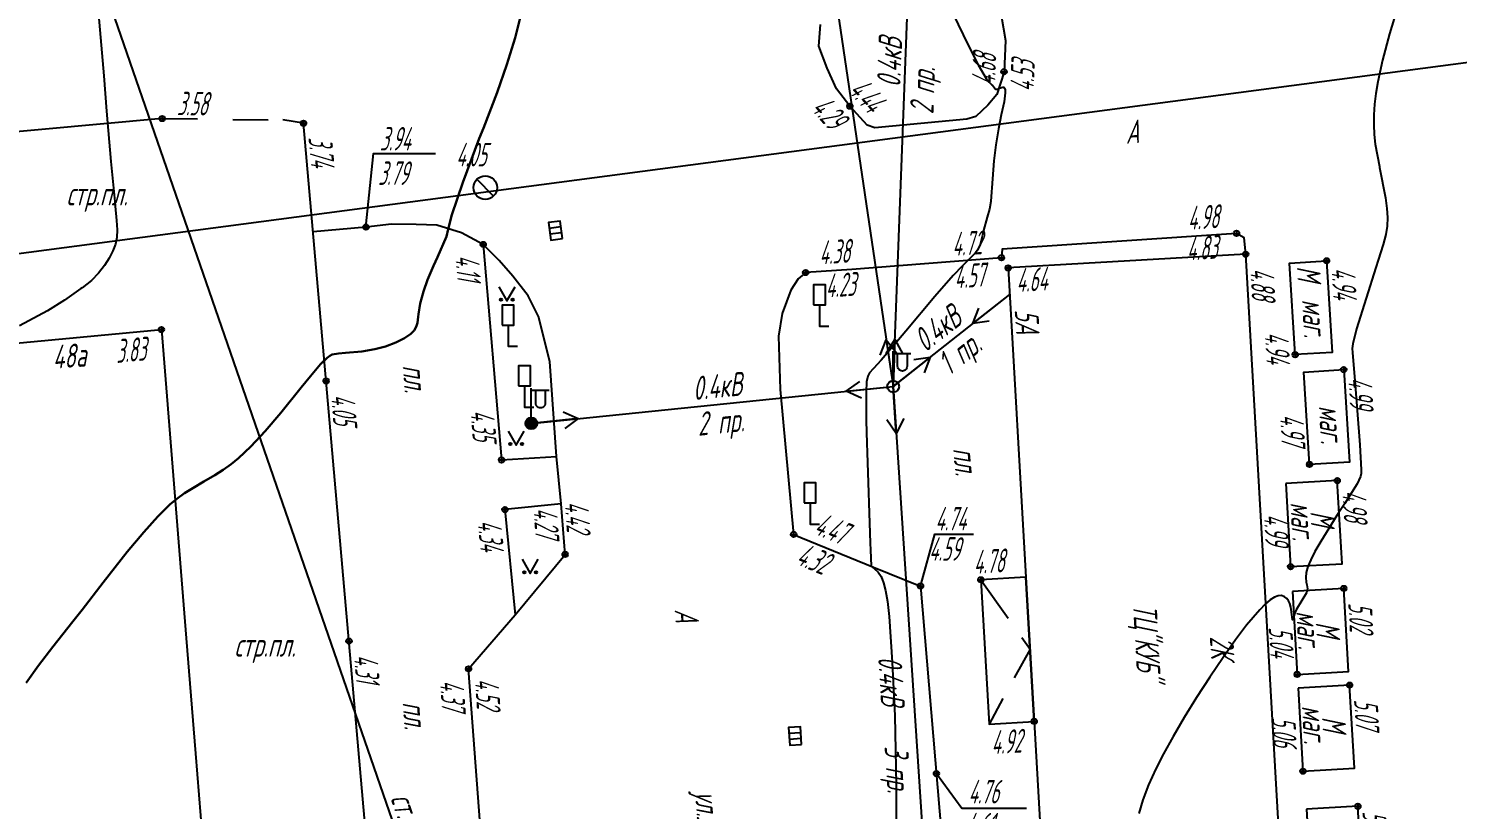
# Model space of a CAD drawing. Extents: x 1233805 to 1234355, y 654698 to 655114.
# Drawn here: x 1234054.2 to 1234114.8, y 654794.1 to 654827.2 of the extents above; entities that cross this region are included whole.
import ezdxf

# ---------------------------------------------------------------- set-up
doc = ezdxf.new("R2010")
doc.units = 0
doc.linetypes.add('ИИDash_15_15', pattern=[3, 1.5, -1.5])
doc.linetypes.add('ИИDash_20_10', pattern=[3, 2, -1])
for name, color, linetype, lineweight in [('ИИ_ВОДОПРОВОДЫ', 80, 'Continuous', 25), ('ИИ_ГОРИЗОНТАЛИ_ОСН', 32, 'Continuous', 25), ('ИИ_ГОРИЗОНТАЛИ_УТОЛЩ', 32, 'Continuous', 30), ('ИИ_ДОРОГИ_АД', 7, 'Continuous', 25), ('ИИ_ЛЭП_НН', 250, 'Continuous', 25), ('ИИ_ОГРАДЫ', 7, 'Continuous', 25), ('ИИ_ОТМЕТКИ', 7, 'Continuous', 25), ('ИИ_СООРУЖЕНИЕ', 7, 'Continuous', 25), ('ИИ_СТРОЕНИЕ', 7, 'Continuous', 25), ('ИИ_ТЕПЛОТРАССА', 5, 'Continuous', 25), ('ИИ_ТРУБОПРОВОДЫ', 7, 'Continuous', 25), ('ИИ_УГОДЬЯ', 7, 'Continuous', 25)]:
    doc.layers.add(name, color=color, linetype=linetype, lineweight=lineweight)
doc.styles.add('VNIPISIMPLEXCUR', font='simplex.shx', dxfattribs={"width": 0.8, "oblique": 15})
doc.styles.add('ГОСТ 2.304 КУРСИВ', font='cs_gost2304.shx', dxfattribs={"oblique": 15})
doc.linetypes.add('ИИ054751', pattern='A,2.5,[1,3dservice.shx,S=0.8,R=0,X=0,Y=0],2.5', length=5)
doc.linetypes.add('ИИ251222', pattern='A,2,-2,3,-0.6,["В",VNIPISIMPLEXCUR,S=2,R=0,X=0,Y=-1],-2.8,3,-2,8,-2,8,-2,6', length=41.4)
doc.linetypes.add('ИИ251225', pattern='A,2,-2,3,-0.6,["2Т",VNIPISIMPLEXCUR,S=2,R=0,X=0,Y=-1],-4.4,3,-2,8,-2,8,-2,6', length=43)

# ---------------------------------------------------------------- blocks, each defined once
blk = doc.blocks.new('ИИ05416')
at = {"linetype": 'Continuous', "lineweight": 25}
h = blk.add_hatch(color=0, dxfattribs=at)
edge = h.paths.add_edge_path()
edge.add_arc((-0.5, 0.1), 0.1, 0, 360)
h = blk.add_hatch(color=0, dxfattribs=at)
edge = h.paths.add_edge_path()
edge.add_arc((0.5, 0.1), 0.1, 0, 360)
at = {"color": 0, "linetype": 'Continuous', "lineweight": 25}
blk.add_lwpolyline([(-0.69, 1.2), (0, 0), (0.69, 1.2)], dxfattribs=at)
for centre in [(-0.5, 0.1), (0.5, 0.1)]:
    blk.add_circle(centre, 0.1, dxfattribs=at)
blk = doc.blocks.new('ИИ051144')
at = {"color": 0, "linetype": 'Continuous', "lineweight": 25, "flags": 128}
for points in [[(4, 0), (0, 0)], [(2.78, 0.71), (4, 0), (2.78, -0.71)]]:
    blk.add_lwpolyline(points, dxfattribs=at)
blk = doc.blocks.new('ИИ0511013')
at = {"linetype": 'Continuous', "lineweight": 25}
h = blk.add_hatch(color=0, dxfattribs=at)
edge = h.paths.add_edge_path()
edge.add_arc((0, 0), 0.5, 0, 360)
at = {"color": 0, "linetype": 'Continuous', "lineweight": 25, "flags": 128}
for points in [[(0, 0.5), (0, 3)], [(0, 2.81), (1.5, 2.81)], [(1.18, 2.81), (1.18, 1.71), (1.17, 1.62), (1.14, 1.53), (1.1, 1.46), (1.03, 1.39), (0.96, 1.35), (0.87, 1.32), (0.78, 1.31), (0.69, 1.32), (0.61, 1.35), (0.53, 1.39), (0.47, 1.46), (0.42, 1.53), (0.39, 1.62), (0.38, 1.71), (0.38, 2.81)]]:
    blk.add_lwpolyline(points, dxfattribs=at)
at = {"color": 0, "linetype": 'Continuous', "lineweight": 25}
blk.add_circle((0, 0), 0.5, dxfattribs=at)
blk = doc.blocks.new('ИИ05128(1)')
at = {"color": 0, "linetype": 'Continuous'}
blk.add_lwpolyline([(-0.75, -0.5), (0.75, -0.5), (0.75, 0.5), (-0.75, 0.5)], close=True, dxfattribs=at)
for points in [[(-0.25, -0.5), (-0.25, 0.5)], [(0.25, -0.5), (0.25, 0.5)]]:
    blk.add_lwpolyline(points, dxfattribs=at)
blk = doc.blocks.new('ИИ052063')
at = {"color": 0, "linetype": 'Continuous', "lineweight": 25, "flags": 128}
blk.add_lwpolyline([(-0.5, 1.8), (-0.5, 1.8), (0.5, 1.8), (0.5, 1.8), (0.5, 3.5), (0.5, 3.5), (-0.5, 3.5), (-0.5, 3.5)], close=True, dxfattribs=at)
blk.add_lwpolyline([(0, 1.8), (0, 0), (0.8, 0)], dxfattribs=at)
blk = doc.blocks.new('ИИ0511015')
at = {"linetype": 'Continuous', "lineweight": 25}
blk.add_hatch(color=0, dxfattribs=at).paths.add_polyline_path([(-0.05, 0, 1), (0.05, 0, 1)])
at = {"color": 0, "linetype": 'Continuous', "lineweight": 25, "flags": 128}
for points in [[(0, 0.5), (0, 3)], [(0, 2.81), (1.5, 2.81)], [(1.18, 2.81), (1.18, 1.71), (1.17, 1.62), (1.14, 1.53), (1.1, 1.46), (1.03, 1.39), (0.96, 1.35), (0.87, 1.32), (0.78, 1.31), (0.69, 1.32), (0.61, 1.35), (0.53, 1.39), (0.47, 1.46), (0.42, 1.53), (0.39, 1.62), (0.38, 1.71), (0.38, 2.81)]]:
    blk.add_lwpolyline(points, dxfattribs=at)
at = {"color": 0, "linetype": 'Continuous', "lineweight": 25}
for radius in [0.5, 0.05]:
    blk.add_circle((0, 0), radius, dxfattribs=at)
blk = doc.blocks.new('ИИ051171')
at = {"color": 0, "linetype": 'Continuous', "lineweight": 25, "flags": 128}
blk.add_lwpolyline([(0.71, -0.71), (-0.71, 0.71)], dxfattribs=at)
at = {"color": 0, "linetype": 'Continuous', "lineweight": 25}
blk.add_circle((0, 0), 1, dxfattribs=at)
at = {"color": 0, "linetype": 'Continuous', "style": 'VNIPISIMPLEXCUR', "oblique": 15, "width": 0.8}
for tag, p in [('NUMBER', (1.7, -1)), ('HATCH', (1.7, -4.4)), ('HEIGHT', (1.7, -7.8)), ('TOP1', (1.7, -11.2)), ('TOP2', (1.7, -14.6)), ('TOP3', (1.7, -18)), ('TOP4', (1.7, -21.4)), ('TOP5', (1.7, -24.8)), ('BOTTOM', (1.7, -28.2))]:
    blk.add_attdef(tag, p, '', height=2, dxfattribs=at)
blk = doc.blocks.new('PICKET')
at = {"color": 0, "linetype": 'Continuous', "lineweight": 25}
for p, q in [((-0.23, 0), (0.23, 0)), ((0, 0.23), (0, -0.23))]:
    blk.add_line(p, q, dxfattribs=at)
blk.add_circle((0, 0), 0.23, dxfattribs=at)
at = {"color": 0, "linetype": 'Continuous', "style": 'VNIPISIMPLEXCUR', "oblique": 15, "width": 0.8}
blk.add_attdef('OTMETKA', (1.25, 0.3), '', height=2, dxfattribs=at)
at = {"color": 8, "linetype": 'Continuous', "style": 'VNIPISIMPLEXCUR', "oblique": 15, "width": 0.8, "flags": 1}
blk.add_attdef('NOMER', (1.25, -2.7), '', height=2, dxfattribs=at)

msp = doc.modelspace()

# ---------------------------------------------------------------- linework, layer by layer
at = {"layer": 'ИИ_ВОДОПРОВОДЫ', "linetype": 'ИИ251222', "flags": 128}
msp.add_lwpolyline([(1234081.644, 654705.568), (1234070.764, 654790.266), (1234046.966, 654859.039), (1234040.104, 654881.715), (1234023.378, 655065.709), (1234024.557, 655086.806)], dxfattribs=at)
at = {"layer": 'ИИ_ГОРИЗОНТАЛИ_ОСН', "flags": 128}
for points, elevation in [([(1234057.035, 654829.098), (1234057.362, 654825.193), (1234057.481, 654823.687), (1234057.663, 654821.556), (1234057.829, 654819.856), (1234057.849, 654819.668), (1234057.911, 654819.05), (1234057.929, 654818.663), (1234057.912, 654818.339), (1234057.856, 654818.053), (1234057.751, 654817.763), (1234057.595, 654817.457), (1234057.389, 654817.14), (1234057.144, 654816.826), (1234056.845, 654816.516), (1234056.444, 654816.198), (1234056.419, 654816.179), (1234056.399, 654816.164), (1234055.704, 654815.669), (1234054.975, 654815.221), (1234053.788, 654814.592)], 3.5), ([(1234112.275, 654828.267), (1234111.886, 654826.973), (1234111.589, 654825.858), (1234111.387, 654824.93), (1234111.308, 654824.445), (1234111.254, 654823.981), (1234111.225, 654823.535), (1234111.221, 654823.103), (1234111.241, 654822.694), (1234111.284, 654822.285), (1234111.457, 654821.344), (1234111.465, 654821.307), (1234111.715, 654820.009), (1234111.775, 654819.555), (1234111.798, 654819.177), (1234111.784, 654818.818), (1234111.725, 654818.457), (1234111.616, 654818.039), (1234111.405, 654817.373), (1234111.304, 654817.064), (1234110.483, 654814.466), (1234110.325, 654813.822), (1234110.305, 654813.632), (1234110.315, 654813.456), (1234110.317, 654813.442), (1234110.413, 654812.266), (1234110.62, 654809.538), (1234110.687, 654808.48), (1234110.681, 654808.329), (1234110.654, 654808.196), (1234110.519, 654807.882), (1234109.997, 654807.061), (1234109.658, 654806.549), (1234108.968, 654805.448), (1234108.722, 654805.016), (1234108.545, 654804.666), (1234108.428, 654804.38), (1234108.358, 654804.131), (1234108.333, 654803.916), (1234108.352, 654803.721), (1234108.379, 654803.612), (1234108.41, 654803.433), (1234108.369, 654803.272), (1234108.169, 654802.947), (1234107.926, 654802.552), (1234107.855, 654802.38), (1234107.798, 654802.181), (1234107.773, 654802.118), (1234107.738, 654802.343), (1234107.696, 654802.654), (1234107.659, 654802.815), (1234107.609, 654802.93), (1234107.535, 654803.022), (1234107.428, 654803.1), (1234107.301, 654803.149), (1234107.166, 654803.144), (1234107.009, 654803.084), (1234106.829, 654802.967), (1234106.619, 654802.79), (1234106.383, 654802.552), (1234105.827, 654801.895), (1234105.361, 654801.276), (1234104.832, 654800.528), (1234104.269, 654799.695), (1234103.707, 654798.825), (1234103.183, 654797.976), (1234102.709, 654797.173), (1234102.302, 654796.441), (1234101.972, 654795.797), (1234101.666, 654795.121), (1234101.428, 654794.49), (1234101.259, 654793.908)], 5), ([(1234093.365, 654827.832), (1234094.028, 654826.466), (1234094.443, 654825.653), (1234094.783, 654825.08), (1234094.912, 654824.913), (1234095.027, 654824.809), (1234095.052, 654824.789), (1234095.134, 654824.681), (1234095.175, 654824.623), (1234095.228, 654824.616), (1234095.327, 654824.657), (1234095.34, 654824.664), (1234095.482, 654824.711), (1234095.527, 654824.702), (1234095.559, 654824.67), (1234095.582, 654824.593), (1234095.586, 654824.471), (1234095.539, 654824.09), (1234095.424, 654823.528), (1234095.301, 654822.939), (1234095.186, 654822.259), (1234095.104, 654821.586), (1234095.023, 654820.445), (1234095.013, 654820.269), (1234094.979, 654819.853), (1234094.917, 654819.538), (1234094.819, 654819.189), (1234094.667, 654818.633), (1234094.62, 654818.422), (1234094.525, 654818.035), (1234094.42, 654817.798), (1234094.32, 654817.669), (1234094.128, 654817.479), (1234093.759, 654817.117), (1234093.385, 654816.719), (1234092.603, 654815.825), (1234091.369, 654814.359), (1234090.914, 654813.815), (1234090.332, 654813.133), (1234090, 654812.773), (1234089.992, 654812.764), (1234089.838, 654812.596), (1234089.761, 654812.455), (1234089.711, 654812.218), (1234089.692, 654811.792), (1234089.696, 654810.566), (1234089.723, 654809.615), (1234089.737, 654809.217), (1234089.865, 654805.374), (1234089.874, 654805.095), (1234089.905, 654804.395), (1234090.052, 654804.281), (1234090.053, 654804.281), (1234090.207, 654804.143), (1234090.33, 654803.953), (1234090.435, 654803.693), (1234090.52, 654803.364), (1234090.597, 654802.895), (1234090.666, 654802.267), (1234090.801, 654800.326), (1234090.801, 654800.325), (1234090.801, 654800.325), (1234090.907, 654798.058), (1234090.959, 654795.132), (1234090.974, 654790.125)], 4.5)]:
    msp.add_lwpolyline(points, dxfattribs=dict(at, elevation=elevation))
at = {"layer": 'ИИ_ГОРИЗОНТАЛИ_УТОЛЩ', "elevation": 4, "flags": 128}
msp.add_lwpolyline([(1234075.073, 654827.876), (1234074.803, 654826.798), (1234074.46, 654825.67), (1234074.044, 654824.482), (1234073.463, 654822.974), (1234073.29, 654822.533), (1234072.585, 654820.663), (1234072.122, 654819.292), (1234071.973, 654818.683), (1234071.895, 654818.373), (1234071.516, 654817.499), (1234071.347, 654817.128), (1234071.097, 654816.539), (1234070.919, 654816.041), (1234070.778, 654815.528), (1234070.704, 654815.077), (1234070.694, 654814.962), (1234070.666, 654814.715), (1234070.614, 654814.54), (1234070.524, 654814.384), (1234070.39, 654814.243), (1234070.121, 654814.058), (1234069.752, 654813.877), (1234069.315, 654813.717), (1234068.854, 654813.594), (1234068.304, 654813.501), (1234067.614, 654813.44), (1234067.323, 654813.418), (1234067.055, 654813.366), (1234066.947, 654813.313), (1234066.834, 654813.234), (1234066.551, 654812.958), (1234066.126, 654812.455), (1234065.736, 654811.968), (1234064.878, 654810.905), (1234064.203, 654810.115), (1234063.601, 654809.469), (1234063.075, 654808.971), (1234062.762, 654808.715), (1234062.432, 654808.478), (1234062.079, 654808.254), (1234061.607, 654807.982), (1234061.139, 654807.711), (1234060.792, 654807.49), (1234060.47, 654807.257), (1234060.166, 654807.006), (1234059.651, 654806.506), (1234059.058, 654805.845), (1234058.364, 654805.001), (1234057.345, 654803.701), (1234056.446, 654802.551), (1234056.048, 654802.049), (1234055.207, 654800.981), (1234054.6, 654800.18), (1234054.073, 654799.447)], dxfattribs=at)
at = {"layer": 'ИИ_ДОРОГИ_АД', "flags": 128}
for points in [[(1234095.412, 654827.754), (1234095.595, 654826.69), (1234095.54, 654825.363), (1234095.238, 654824.4), (1234094.854, 654823.943), (1234094.341, 654823.467), (1234093.957, 654823.348), (1234090.055, 654822.976), (1234089.731, 654823.095), (1234089.002, 654823.898), (1234088.442, 654824.64), (1234088.045, 654825.519), (1234087.682, 654826.445), (1234087.756, 654827.368)], [(1234073.539, 654790.628), (1234072.832, 654800.044), (1234074.813, 654802.333), (1234076.927, 654804.895), (1234076.754, 654807.046), (1234076.569, 654809.041), (1234076.275, 654813.081), (1234075.797, 654814.98), (1234075.357, 654815.861), (1234074.706, 654816.698), (1234074.135, 654817.361), (1234073.458, 654818.039), (1234072.539, 654818.532), (1234071.489, 654818.851), (1234070.613, 654818.878), (1234069.564, 654818.891), (1234068.484, 654818.771), (1234066.241, 654818.571)], [(1234105.788, 654817.623), (1234105.723, 654818.322), (1234105.4, 654818.508), (1234095.454, 654817.832), (1234095.431, 654817.476), (1234089.084, 654816.977), (1234087.13, 654816.847), (1234086.817, 654816.585), (1234086.504, 654816.098), (1234086.134, 654815.117), (1234085.973, 654814.154), (1234086.052, 654811.883), (1234086.618, 654805.745), (1234090.002, 654804.355), (1234092.001, 654803.554), (1234093.341, 654787.652), (1234093.949, 654780.762), (1234088.881, 654777.62), (1234089.488, 654769.788), (1234091.689, 654742.45), (1234094.052, 654713.066), (1234094.563, 654707.467), (1234094.695, 654706.402)], [(1234073.458, 654818.039), (1234074.232, 654808.899), (1234076.569, 654809.041)], [(1234076.754, 654807.046), (1234074.377, 654806.794), (1234074.813, 654802.333)]]:
    msp.add_lwpolyline(points, dxfattribs=at)
at = {"layer": 'ИИ_ДОРОГИ_АД', "linetype": 'ИИDash_15_15', "flags": 128}
msp.add_lwpolyline([(1234059.839, 654823.377), (1234064.952, 654823.315)], dxfattribs=at)
at = {"layer": 'ИИ_ЛЭП_НН', "elevation": -11.67, "flags": 128}
for points in [[(1234061.37, 654972.781), (1234066.385, 654943.719), (1234071.329, 654914.814), (1234077.199, 654872.039), (1234085.76, 654846.358), (1234090.839, 654812.015), (1234093.371, 654773.568), (1234096.033, 654741.241), (1234098.037, 654708.982), (1234098.255, 654706.63)], [(1234090.839, 654812.015), (1234091.863, 654838.846)], [(1234090.839, 654812.015), (1234095.78, 654815.921)], [(1234075.495, 654810.451), (1234090.839, 654812.015)]]:
    msp.add_lwpolyline(points, dxfattribs=at)
at = {"layer": 'ИИ_ОГРАДЫ', "linetype": 'ИИ054751', "flags": 128}
for points in [[(1234059.839, 654823.377), (1234026.589, 654820.334)], [(1234061.826, 654789.437), (1234065.813, 654789.712), (1234068.49, 654792.912), (1234065.837, 654823.179), (1234064.952, 654823.315)]]:
    msp.add_lwpolyline(points, dxfattribs=at)
at = {"layer": 'ИИ_ОТМЕТКИ'}
for points, elevation in [([(1234068.484, 654818.771), (1234068.802, 654821.888), (1234071.438, 654821.888)], 3.792), ([(1234092.671, 654795.604), (1234093.753, 654794.13), (1234096.486, 654794.13)], 4.607)]:
    msp.add_lwpolyline(points, dxfattribs=dict(at, elevation=elevation))
msp.add_lwpolyline([(1234092.001, 654803.554), (1234092.599, 654805.751), (1234094.241, 654805.751)], dxfattribs=at)
at = {"layer": 'ИИ_СТРОЕНИЕ'}
for points in [[(1234095.716, 654817.046), (1234096.467, 654803.93), (1234096.818, 654797.814), (1234097.837, 654780.031), (1234098.084, 654780.045), (1234099.259, 654780.113), (1234107.909, 654780.608), (1234105.788, 654817.623)], [(1234109.218, 654817.345), (1234109.458, 654813.462), (1234107.888, 654813.365), (1234107.648, 654817.248)], [(1234033.38, 654811.948), (1234059.809, 654814.43), (1234060.865, 654801.347), (1234061.26, 654796.453), (1234061.826, 654789.437), (1234029.448, 654786.818), (1234027.777, 654807.565), (1234033.635, 654807.822)], [(1234109.942, 654812.729), (1234110.184, 654808.813), (1234108.494, 654808.708), (1234108.252, 654812.625)], [(1234107.491, 654807.899), (1234107.693, 654804.376), (1234109.872, 654804.501), (1234109.67, 654808.023)], [(1234094.554, 654803.82), (1234094.904, 654797.704), (1234096.818, 654797.814), (1234096.467, 654803.93)], [(1234107.769, 654803.327), (1234107.97, 654799.804), (1234110.15, 654799.929), (1234109.948, 654803.451)], [(1234108.014, 654799.227), (1234108.216, 654795.704), (1234110.395, 654795.829), (1234110.193, 654799.352)], [(1234108.366, 654794.091), (1234108.568, 654790.568), (1234110.747, 654790.693), (1234110.545, 654794.216)]]:
    msp.add_lwpolyline(points, close=True, dxfattribs=at)
at = {"layer": 'ИИ_СТРОЕНИЕ', "linetype": 'ИИDash_20_10', "flags": 128}
msp.add_lwpolyline([(1234094.554, 654803.82), (1234096.643, 654800.872), (1234094.904, 654797.704)], dxfattribs=at)
at = {"layer": 'ИИ_ТЕПЛОТРАССА', "linetype": 'ИИ251225', "elevation": 25.52, "flags": 128}
msp.add_lwpolyline([(1233993.054, 654809.621), (1234024.354, 654813.78), (1234024.751, 654810.998), (1234028.542, 654811.539), (1234028.15, 654814.28), (1234116.084, 654825.883), (1234126.505, 654839.169), (1234120.846, 654858.805), (1234096.46, 654932.607), (1234095.08, 654937.177)], dxfattribs=at)

# ---------------------------------------------------------------- block references
at = {"layer": 'ИИ_ДОРОГИ_АД', "xscale": 0.5, "yscale": 0.5, "zscale": 0.5}
for p in [(1234087.713, 654814.579), (1234074.509, 654813.718), (1234075.205, 654811.137), (1234087.314, 654806.179)]:
    msp.add_blockref('ИИ052063', p, dxfattribs=at)
at = {"layer": 'ИИ_ЛЭП_НН'}
for p, xscale, yscale, zscale, rotation in [((1234095.78, 654815.921, -11.67), 0.4999999999999996, 0.4999999999999996, 0.4999999999999996, 218.3236046503049), ((1234090.839, 654812.015, -11.67), 0.4999999999999997, 0.4999999999999997, 0.4999999999999997, 98.41188933796035), ((1234090.839, 654812.015, -11.67), 0.4999999999999997, 0.4999999999999997, 0.4999999999999997, 87.81381969243277), ((1234090.839, 654812.015, -11.67), 0.4999999999999996, 0.4999999999999996, 0.4999999999999996, 38.32360465019165), ((1234090.839, 654812.015, -11.67), 0.4999999999999997, 0.4999999999999997, 0.4999999999999997, 185.8183371458481), ((1234090.839, 654812.015, -11.67), 0.4999999999999997, 0.4999999999999997, 0.4999999999999997, 273.767455868913), ((1234075.495, 654810.451, -11.67), 0.4999999999999992, 0.4999999999999992, 0.4999999999999992, 5.818337146883935)]:
    msp.add_blockref('ИИ051144', p, dxfattribs=dict(at, xscale=xscale, yscale=yscale, zscale=zscale, rotation=rotation))
at = {"layer": 'ИИ_ЛЭП_НН', "xscale": 0.5, "yscale": 0.5, "zscale": 0.5}
for name, p in [('ИИ0511015', (1234090.839, 654812.015, -11.67)), ('ИИ0511013', (1234075.495, 654810.451, -11.67))]:
    msp.add_blockref(name, p, dxfattribs=at)
at = {"layer": 'ИИ_ОТМЕТКИ'}
ref = msp.add_blockref('PICKET', (1234095.54, 654825.363, 4.528), dxfattribs=dict(at, xscale=0.5, yscale=0.5, zscale=0.5))
ref.add_attrib('OTMETKA', '4.53', (1234096.796, 654824.508, 4.528), dxfattribs={"layer": '0', "color": 0, "linetype": 'Continuous', "height": 1, "rotation": 87.62974, "style": 'ГОСТ 2.304 КУРСИВ', "oblique": 15, "width": 0.65})
ref = msp.add_blockref('PICKET', (1234059.839, 654823.377, 3.584), dxfattribs=dict(at, xscale=0.5, yscale=0.5, zscale=0.5))
ref.add_attrib('OTMETKA', '3.58', (1234060.466, 654823.519, 3.584), dxfattribs={"layer": '0', "color": 0, "linetype": 'Continuous', "height": 1, "rotation": 359.30665, "style": 'ГОСТ 2.304 КУРСИВ', "oblique": 15, "width": 0.65})
ref = msp.add_blockref('PICKET', (1234089.002, 654823.898, 4.294), dxfattribs=dict(at, xscale=0.5, yscale=0.5, zscale=0.5))
ref.add_attrib('OTMETKA', '4.29', (1234087.314, 654823.773, 4.294), dxfattribs={"layer": '0', "color": 0, "linetype": 'Continuous', "height": 1, "rotation": 312.23861, "style": 'ГОСТ 2.304 КУРСИВ', "oblique": 15, "width": 0.65})
ref = msp.add_blockref('PICKET', (1234065.837, 654823.179, 3.737), dxfattribs=dict(at, xscale=0.5, yscale=0.5, zscale=0.5))
ref.add_attrib('OTMETKA', '3.74', (1234066.041, 654822.569, 3.737), dxfattribs={"layer": '0', "color": 0, "linetype": 'Continuous', "height": 1, "rotation": 275.00982, "style": 'ГОСТ 2.304 КУРСИВ', "oblique": 15, "width": 0.65})
ref = msp.add_blockref('PICKET', (1234068.484, 654818.771, 3.792), dxfattribs=dict(at, xscale=0.5, yscale=0.5, zscale=0.5))
ref.add_attrib('OTMETKA', '3.79', (1234068.996, 654820.561, 3.792), dxfattribs={"layer": '0', "color": 0, "linetype": 'Continuous', "height": 1, "style": 'ГОСТ 2.304 КУРСИВ', "oblique": 15, "width": 0.65})
ref = msp.add_blockref('PICKET', (1234105.4, 654818.508, 4.831), dxfattribs=dict(at, xscale=0.5, yscale=0.5, zscale=0.5))
ref.add_attrib('OTMETKA', '4.83', (1234103.304, 654817.352, 4.831), dxfattribs={"layer": '0', "color": 0, "linetype": 'Continuous', "height": 1, "rotation": 3.89011, "style": 'ГОСТ 2.304 КУРСИВ', "oblique": 15, "width": 0.65})
ref = msp.add_blockref('PICKET', (1234073.458, 654818.039, 4.109), dxfattribs=dict(at, xscale=0.5, yscale=0.5, zscale=0.5))
ref.add_attrib('OTMETKA', '4.11', (1234072.266, 654817.557, 4.109), dxfattribs={"layer": '0', "color": 0, "linetype": 'Continuous', "height": 1, "rotation": 274.8428, "style": 'ГОСТ 2.304 КУРСИВ', "oblique": 15, "width": 0.65})
ref = msp.add_blockref('PICKET', (1234095.431, 654817.476, 4.57), dxfattribs=dict(at, xscale=0.5, yscale=0.5, zscale=0.5))
ref.add_attrib('OTMETKA', '4.57', (1234093.454, 654816.162, 4.57), dxfattribs={"layer": '0', "color": 0, "linetype": 'Continuous', "height": 1, "rotation": 4.49527, "style": 'ГОСТ 2.304 КУРСИВ', "oblique": 15, "width": 0.65})
ref = msp.add_blockref('PICKET', (1234105.788, 654817.623, 4.883), dxfattribs=dict(at, xscale=0.5, yscale=0.5, zscale=0.5))
ref.add_attrib('OTMETKA', '4.88', (1234105.974, 654817.008, 4.883), dxfattribs={"layer": '0', "color": 0, "linetype": 'Continuous', "height": 1, "rotation": 273.2805, "style": 'ГОСТ 2.304 КУРСИВ', "oblique": 15, "width": 0.65})
ref = msp.add_blockref('PICKET', (1234109.218, 654817.345, 4.944), dxfattribs=dict(at, xscale=0.5, yscale=0.5, zscale=0.5))
ref.add_attrib('OTMETKA', '4.94', (1234109.421, 654817.029, 4.944), dxfattribs={"layer": '0', "color": 0, "linetype": 'Continuous', "height": 1, "rotation": 273.53519, "style": 'ГОСТ 2.304 КУРСИВ', "oblique": 15, "width": 0.65})
ref = msp.add_blockref('PICKET', (1234087.13, 654816.847, 4.233), dxfattribs=dict(at, xscale=0.5, yscale=0.5, zscale=0.5))
ref.add_attrib('OTMETKA', '4.23', (1234087.991, 654815.783, 4.233), dxfattribs={"layer": '0', "color": 0, "linetype": 'Continuous', "height": 1, "rotation": 3.79407, "style": 'ГОСТ 2.304 КУРСИВ', "oblique": 15, "width": 0.65})
ref = msp.add_blockref('PICKET', (1234095.716, 654817.046, 4.639), dxfattribs=dict(at, xscale=0.5, yscale=0.5, zscale=0.5))
ref.add_attrib('OTMETKA', '4.64', (1234096.074, 654816.013, 4.639), dxfattribs={"layer": '0', "color": 0, "linetype": 'Continuous', "height": 1, "rotation": 3.2805, "style": 'ГОСТ 2.304 КУРСИВ', "oblique": 15, "width": 0.65})
ref = msp.add_blockref('PICKET', (1234059.809, 654814.43, 3.833), dxfattribs=dict(at, xscale=0.5, yscale=0.5, zscale=0.5))
ref.add_attrib('OTMETKA', '3.83', (1234057.907, 654813.005, 3.833), dxfattribs={"layer": '0', "color": 0, "linetype": 'Continuous', "height": 1, "rotation": 5.36531, "style": 'ГОСТ 2.304 КУРСИВ', "oblique": 15, "width": 0.65})
ref = msp.add_blockref('PICKET', (1234107.888, 654813.365, 4.942), dxfattribs=dict(at, xscale=0.5, yscale=0.5, zscale=0.5))
ref.add_attrib('OTMETKA', '4.94', (1234106.591, 654814.296, 4.942), dxfattribs={"layer": '0', "color": 0, "linetype": 'Continuous', "height": 1, "rotation": 273.53519, "style": 'ГОСТ 2.304 КУРСИВ', "oblique": 15, "width": 0.65})
ref = msp.add_blockref('PICKET', (1234109.942, 654812.729, 4.993), dxfattribs=dict(at, xscale=0.5, yscale=0.5, zscale=0.5))
ref.add_attrib('OTMETKA', '4.99', (1234110.131, 654812.379, 4.993), dxfattribs={"layer": '0', "color": 0, "linetype": 'Continuous', "height": 1, "rotation": 273.53519, "style": 'ГОСТ 2.304 КУРСИВ', "oblique": 15, "width": 0.65})
ref = msp.add_blockref('PICKET', (1234066.794, 654812.255, 4.045), dxfattribs=dict(at, xscale=0.5, yscale=0.5, zscale=0.5))
ref.add_attrib('OTMETKA', '4.05', (1234066.998, 654811.646, 4.045), dxfattribs={"layer": '0', "color": 0, "linetype": 'Continuous', "height": 1, "rotation": 275.00982, "style": 'ГОСТ 2.304 КУРСИВ', "oblique": 15, "width": 0.65})
ref = msp.add_blockref('PICKET', (1234074.232, 654808.899, 4.345), dxfattribs=dict(at, xscale=0.5, yscale=0.5, zscale=0.5))
ref.add_attrib('OTMETKA', '4.35', (1234072.91, 654810.982, 4.345), dxfattribs={"layer": '0', "color": 0, "linetype": 'Continuous', "height": 1, "rotation": 274.8428, "style": 'ГОСТ 2.304 КУРСИВ', "oblique": 15, "width": 0.65})
ref = msp.add_blockref('PICKET', (1234108.494, 654808.708, 4.967), dxfattribs=dict(at, xscale=0.5, yscale=0.5, zscale=0.5))
ref.add_attrib('OTMETKA', '4.97', (1234107.235, 654810.807, 4.967), dxfattribs={"layer": '0', "color": 0, "linetype": 'Continuous', "height": 1, "rotation": 273.53519, "style": 'ГОСТ 2.304 КУРСИВ', "oblique": 15, "width": 0.65})
ref = msp.add_blockref('PICKET', (1234109.67, 654808.023, 4.98), dxfattribs=dict(at, xscale=0.5, yscale=0.5, zscale=0.5))
ref.add_attrib('OTMETKA', '4.98', (1234109.879, 654807.594, 4.98), dxfattribs={"layer": '0', "color": 0, "linetype": 'Continuous', "height": 1, "rotation": 273.2805, "style": 'ГОСТ 2.304 КУРСИВ', "oblique": 15, "width": 0.65})
ref = msp.add_blockref('PICKET', (1234074.377, 654806.794, 4.343), dxfattribs=dict(at, xscale=0.5, yscale=0.5, zscale=0.5))
ref.add_attrib('OTMETKA', '4.34', (1234073.209, 654806.313, 4.343), dxfattribs={"layer": '0', "color": 0, "linetype": 'Continuous', "height": 1, "rotation": 275.59184, "style": 'ГОСТ 2.304 КУРСИВ', "oblique": 15, "width": 0.65})
ref = msp.add_blockref('PICKET', (1234076.927, 654804.895, 4.266), dxfattribs=dict(at, xscale=0.5, yscale=0.5, zscale=0.5))
ref.add_attrib('OTMETKA', '4.27', (1234075.578, 654806.842, 4.266), dxfattribs={"layer": '0', "color": 0, "linetype": 'Continuous', "height": 1, "rotation": 274.58919, "style": 'ГОСТ 2.304 КУРСИВ', "oblique": 15, "width": 0.65})
ref = msp.add_blockref('PICKET', (1234107.693, 654804.376, 4.987), dxfattribs=dict(at, xscale=0.5, yscale=0.5, zscale=0.5))
ref.add_attrib('OTMETKA', '4.99', (1234106.553, 654806.589, 4.987), dxfattribs={"layer": '0', "color": 0, "linetype": 'Continuous', "height": 1, "rotation": 273.2805, "style": 'ГОСТ 2.304 КУРСИВ', "oblique": 15, "width": 0.65})
ref = msp.add_blockref('PICKET', (1234086.618, 654805.745, 4.32), dxfattribs=dict(at, xscale=0.5, yscale=0.5, zscale=0.5))
ref.add_attrib('OTMETKA', '4.32', (1234086.664, 654804.497, 4.32), dxfattribs={"layer": '0', "color": 0, "linetype": 'Continuous', "height": 1, "rotation": 337.66349, "style": 'ГОСТ 2.304 КУРСИВ', "oblique": 15, "width": 0.65})
ref = msp.add_blockref('PICKET', (1234092.001, 654803.554, 4.594), dxfattribs=dict(at, xscale=0.5, yscale=0.5, zscale=0.5))
ref.add_attrib('OTMETKA', '4.59', (1234092.353, 654804.627, 4.594), dxfattribs={"layer": '0', "color": 0, "linetype": 'Continuous', "height": 1, "style": 'ГОСТ 2.304 КУРСИВ', "oblique": 15, "width": 0.65})
ref = msp.add_blockref('PICKET', (1234094.554, 654803.82, 4.782), dxfattribs=dict(at, xscale=0.5, yscale=0.5, zscale=0.5))
ref.add_attrib('OTMETKA', '4.78', (1234094.267, 654804.068, 4.782), dxfattribs={"layer": '0', "color": 0, "linetype": 'Continuous', "height": 1, "rotation": 3.2805, "style": 'ГОСТ 2.304 КУРСИВ', "oblique": 15, "width": 0.65})
ref = msp.add_blockref('PICKET', (1234109.948, 654803.451, 5.023), dxfattribs=dict(at, xscale=0.5, yscale=0.5, zscale=0.5))
ref.add_attrib('OTMETKA', '5.02', (1234110.134, 654802.836, 5.023), dxfattribs={"layer": '0', "color": 0, "linetype": 'Continuous', "height": 1, "rotation": 273.2805, "style": 'ГОСТ 2.304 КУРСИВ', "oblique": 15, "width": 0.65})
ref = msp.add_blockref('PICKET', (1234107.97, 654799.804, 5.041), dxfattribs=dict(at, xscale=0.5, yscale=0.5, zscale=0.5))
ref.add_attrib('OTMETKA', '5.04', (1234106.761, 654801.801, 5.041), dxfattribs={"layer": '0', "color": 0, "linetype": 'Continuous', "height": 1, "rotation": 273.2805, "style": 'ГОСТ 2.304 КУРСИВ', "oblique": 15, "width": 0.65})
ref = msp.add_blockref('PICKET', (1234067.762, 654801.224, 4.314), dxfattribs=dict(at, xscale=0.5, yscale=0.5, zscale=0.5))
ref.add_attrib('OTMETKA', '4.31', (1234067.966, 654800.614, 4.314), dxfattribs={"layer": '0', "color": 0, "linetype": 'Continuous', "height": 1, "rotation": 275.00982, "style": 'ГОСТ 2.304 КУРСИВ', "oblique": 15, "width": 0.65})
ref = msp.add_blockref('PICKET', (1234072.832, 654800.044, 4.372), dxfattribs=dict(at, xscale=0.5, yscale=0.5, zscale=0.5))
ref.add_attrib('OTMETKA', '4.37', (1234071.612, 654799.535, 4.372), dxfattribs={"layer": '0', "color": 0, "linetype": 'Continuous', "height": 1, "rotation": 274.29767, "style": 'ГОСТ 2.304 КУРСИВ', "oblique": 15, "width": 0.65})
ref = msp.add_blockref('PICKET', (1234110.193, 654799.352, 5.071), dxfattribs=dict(at, xscale=0.5, yscale=0.5, zscale=0.5))
ref.add_attrib('OTMETKA', '5.07', (1234110.379, 654798.737, 5.071), dxfattribs={"layer": '0', "color": 0, "linetype": 'Continuous', "height": 1, "rotation": 273.2805, "style": 'ГОСТ 2.304 КУРСИВ', "oblique": 15, "width": 0.65})
ref = msp.add_blockref('PICKET', (1234096.818, 654797.814, 4.922), dxfattribs=dict(at, xscale=0.5, yscale=0.5, zscale=0.5))
ref.add_attrib('OTMETKA', '4.92', (1234095.016, 654796.424, 4.922), dxfattribs={"layer": '0', "color": 0, "linetype": 'Continuous', "height": 1, "rotation": 3.2805, "style": 'ГОСТ 2.304 КУРСИВ', "oblique": 15, "width": 0.65})
ref = msp.add_blockref('PICKET', (1234108.216, 654795.704, 5.055), dxfattribs=dict(at, xscale=0.5, yscale=0.5, zscale=0.5))
ref.add_attrib('OTMETKA', '5.06', (1234106.887, 654798, 5.055), dxfattribs={"layer": '0', "color": 0, "linetype": 'Continuous', "height": 1, "rotation": 273.2805, "style": 'ГОСТ 2.304 КУРСИВ', "oblique": 15, "width": 0.65})
ref = msp.add_blockref('PICKET', (1234092.671, 654795.603, 4.607), dxfattribs=dict(at, xscale=0.5, yscale=0.5, zscale=0.5))
ref.add_attrib('OTMETKA', '4.61', (1234093.913, 654792.939, 4.607), dxfattribs={"layer": '0', "color": 0, "linetype": 'Continuous', "height": 1, "style": 'ГОСТ 2.304 КУРСИВ', "oblique": 15, "width": 0.65})
ref = msp.add_blockref('PICKET', (1234110.545, 654794.216, 5.108), dxfattribs=dict(at, xscale=0.5, yscale=0.5, zscale=0.5))
ref.add_attrib('OTMETKA', '5.11', (1234110.735, 654793.998, 5.108), dxfattribs={"layer": '0', "color": 0, "linetype": 'Continuous', "height": 1, "rotation": 273.2805, "style": 'ГОСТ 2.304 КУРСИВ', "oblique": 15, "width": 0.65})
at = {"layer": 'ИИ_СООРУЖЕНИЕ', "color": 7}
for p, xscale, yscale, zscale, rotation in [((1234076.516, 654818.626, 3.091), 0.4999999999999989, 0.4999999999999989, 0.4999999999999989, 97.34948267440517), ((1234086.678, 654797.193, 3.091), 0.4999999999999992, 0.4999999999999992, 0.4999999999999992, 93.60703522306984)]:
    msp.add_blockref('ИИ05128(1)', p, dxfattribs=dict(at, xscale=xscale, yscale=yscale, zscale=zscale, rotation=rotation))
at = {"layer": 'ИИ_ТРУБОПРОВОДЫ'}
ref = msp.add_blockref('ИИ051171', (1234073.543, 654820.447, 4.05), dxfattribs=dict(at, xscale=0.5, yscale=0.5, zscale=0.5))
ref.add_attrib('HATCH', '4.05', (1234072.299, 654821.346, 4.05), dxfattribs={"layer": '0', "color": 0, "linetype": 'Continuous', "height": 1, "rotation": 360, "style": 'ГОСТ 2.304 КУРСИВ', "oblique": 15, "width": 0.65})
at = {"layer": 'ИИ_УГОДЬЯ', "xscale": 0.5, "yscale": 0.5, "zscale": 0.5}
for p in [(1234074.458, 654815.644), (1234074.852, 654809.524), (1234075.446, 654804.089)]:
    msp.add_blockref('ИИ05416', p, dxfattribs=at)

# ---------------------------------------------------------------- texts
at = {"layer": 'ИИ_ВОДОПРОВОДЫ', "color": 7, "style": 'ГОСТ 2.304 КУРСИВ', "oblique": 15, "width": 0.8}
msp.add_text('ст.355', height=1, rotation=289.08769, dxfattribs=at).set_placement((1234069.51, 654794.565, -11.67))
at = {"layer": 'ИИ_ДОРОГИ_АД', "style": 'ГОСТ 2.304 КУРСИВ', "oblique": 15, "width": 0.8}
for s, rotation, p in [('А', 3.2805, (1234100.712, 654822.304)), ('пл.', 274.23424, (1234070.035, 654812.902)), ('пл.', 275.21167, (1234093.372, 654809.382)), ('А', 274.29767, (1234081.568, 654802.561)), ('пл.', 274.23424, (1234070.031, 654798.625)), ('ул.Ленина', 274.29767, (1234082.428, 654794.826))]:
    msp.add_text(s, height=1, rotation=rotation, dxfattribs=at).set_placement(p)
at = {"layer": 'ИИ_ЛЭП_НН', "style": 'ГОСТ 2.304 КУРСИВ', "oblique": 15, "width": 0.8}
for s, rotation, p in [('0.4кВ', 87.81382, (1234091.143, 654824.689)), ('2 пр.', 87.81382, (1234092.545, 654823.549)), ('0.4кВ', 38.3236, (1234092.2, 654813.438)), ('1 пр.', 38.3236, (1234093.212, 654812.448)), ('0.4кВ', 5.81834, (1234082.378, 654811.428)), ('2 пр.', 5.81834, (1234082.575, 654809.922)), ('0.4кВ', 273.76746, (1234090.195, 654800.552)), ('3 пр.', 273.76746, (1234090.468, 654796.758))]:
    msp.add_text(s, height=1, rotation=rotation, dxfattribs=at).set_placement(p)
at = {"layer": 'ИИ_ОТМЕТКИ', "style": 'ГОСТ 2.304 КУРСИВ', "oblique": 15, "width": 0.65}
for s, rotation, p in [('4.68', 87.62974, (1234095.163, 654824.777)), ('4.44', 312.23861, (1234088.901, 654824.527)), ('4.98', 3.79407, (1234103.345, 654818.65)), ('4.72', 3.79407, (1234093.357, 654817.545)), ('4.38', 3.79407, (1234087.722, 654817.185)), ('4.42', 274.58919, (1234076.903, 654807.11)), ('4.47', 337.66349, (1234087.423, 654805.786)), ('4.52', 274.29767, (1234073.094, 654799.604))]:
    msp.add_text(s, height=1, rotation=rotation, dxfattribs=at).set_placement(p)
for s, p in [('3.94', (1234069.07, 654822.021)), ('4.74', (1234092.617, 654805.909)), ('4.76', (1234094.024, 654794.335, -0.014))]:
    msp.add_text(s, height=1, dxfattribs=at).set_placement(p)
at = {"layer": 'ИИ_СТРОЕНИЕ', "style": 'ГОСТ 2.304 КУРСИВ', "oblique": 15, "width": 0.8}
for s, rotation, p in [('М', 273.2805, (1234107.948, 654817.113)), ('маг.', 273.2805, (1234108.171, 654815.695)), ('5А', 273.2805, (1234095.991, 654815.268)), ('48а', 4.62471, (1234055.22, 654812.755)), ('маг.', 273.2805, (1234108.884, 654811.192)), ('маг.', 273.2805, (1234107.677, 654807.098)), ('М', 273.2805, (1234108.524, 654806.727)), ('ТЦ"КУБ"', 273.2805, (1234101.007, 654802.771)), ('маг.', 273.2805, (1234107.929, 654802.484)), ('М', 273.2805, (1234108.752, 654802.03)), ('2К', 273.2805, (1234104.265, 654801.415)), ('маг.', 273.2805, (1234108.166, 654798.472)), ('М', 273.2805, (1234109.019, 654798.01))]:
    msp.add_text(s, height=1, rotation=rotation, dxfattribs=at).set_placement(p)
at = {"layer": 'ИИ_УГОДЬЯ', "style": 'ГОСТ 2.304 КУРСИВ', "oblique": 15, "width": 0.8}
for p in [(1234055.784, 654819.692), (1234062.905, 654800.559)]:
    msp.add_text('стр.пл.', height=1, dxfattribs=at).set_placement(p)

doc.saveas('drawing.dxf')
